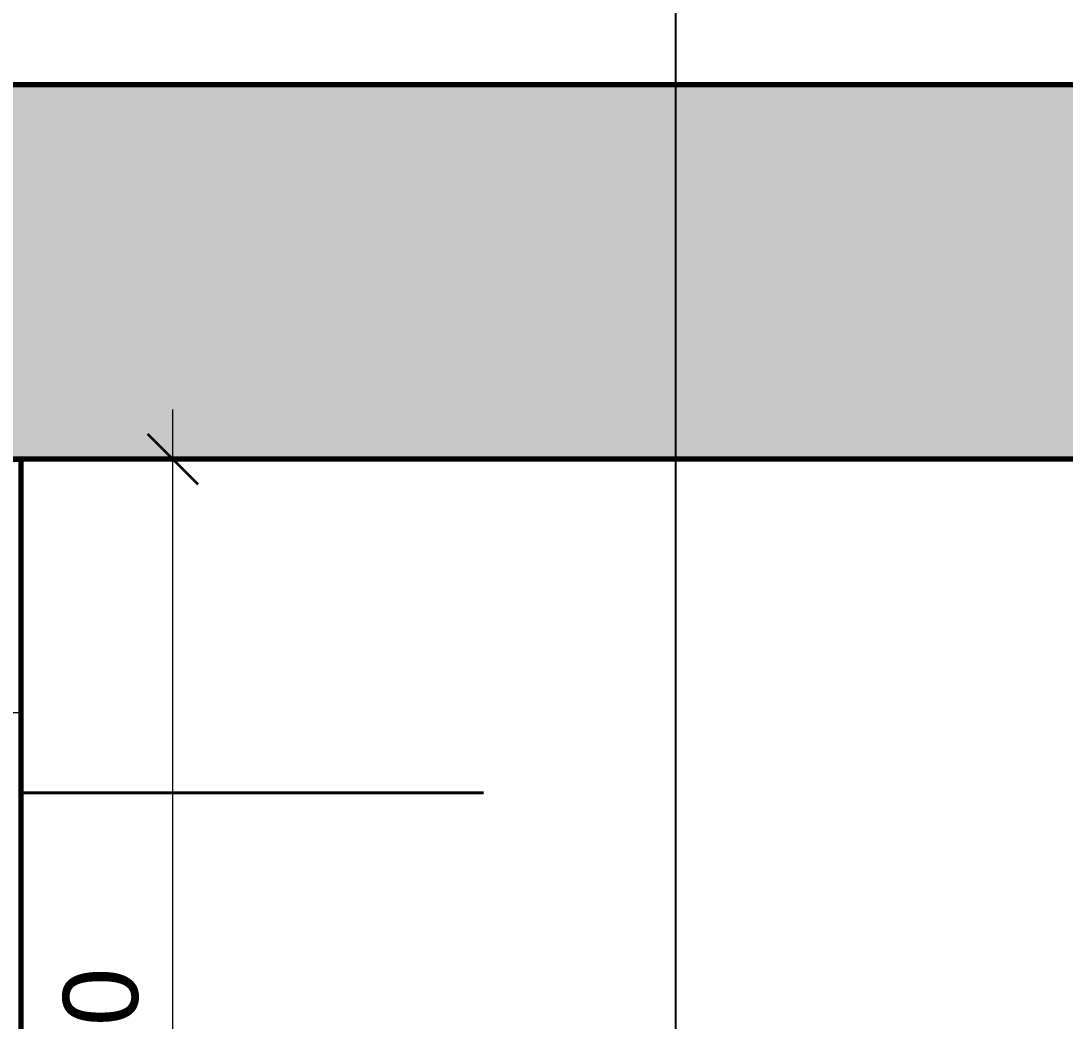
# Model space of a CAD drawing. Header units: millimetres. Extents: x -794326 to -715748, y -17796 to 22353.
# Drawn here: x -728552 to -724375, y 7031 to 11033 of the extents above; entities that cross this region are included whole.
import ezdxf

# ---------------------------------------------------------------- set-up
doc = ezdxf.new("R2010")
doc.units = ezdxf.units.MM
for name, color, linetype, lineweight in [('A-ANNO-DIMS', 1, 'Continuous', 9), ('A-ANNO-DIMS-100', 1, 'Continuous', 9), ('A-FLOR-E', 2, 'Continuous', 35), ('A-ROOM-IDEN', 3, 'Continuous', 25), ('A-WALL', 5, 'Continuous', 35), ('A-WALL-PATT', 1, 'Continuous', 35), ('I-WALL-E', 2, 'Continuous', 35), ('WALL-E', 2, 'Continuous', 35)]:
    doc.layers.add(name, color=color, linetype=linetype, lineweight=lineweight)
doc.styles.add('Arial_2', font='arial.ttf', dxfattribs={"height": 300})
doc.dimstyles.new('DPA-DIM-3_0_T-T', dxfattribs={"dimscale": 304.8, "dimtxt": 306.07782, "dimasz": 0.656168, "dimexe": 0.656168, "dimexo": 0.0625, "dimgap": 0.164042, "dimtad": 1, "dimdec": 0, "dimzin": 0, "dimdsep": 46, "dimtxsty": 'Arial_2', "dimblk1": 'OBLIQUE', "dimblk2": 'OBLIQUE', "dimsah": 1, "dimcen": 0.09, "dimdle": 0.656168, "dimadec": 8, "dimazin": 0, "dimtfac": 1, "dimtdec": 4, "dimtix": 1, "dimtmove": 0, "dimatfit": 3, "dimfxl": 1.312336, "dimfxlon": 1, "dimtvp": 1, "dimtolj": 1, "dimtzin": 0, "dimarcsym": 2})

# ---------------------------------------------------------------- blocks, each defined once
blk = doc.blocks.new('DIMBLOCK66-4282-01 ENLARGED LOWER PLATFORM LEVEL - REFLECTED CEILING PLAN - SHEET 3')
at = {"layer": 'A-ANNO-DIMS-100'}
for p, q in [((-745542.4, 8666.4), (-745542.4, 8066.4)), ((-745542.4, 8266.4), (-745542.4, 8666.4)), ((-728752.4, 8666.4), (-728752.4, 8066.4)), ((-728752.4, 8266.4), (-728752.4, 8666.4)), ((-745742.4, 8266.4), (-728552.4, 8266.4))]:
    blk.add_line(p, q, dxfattribs=at)
at = {"layer": 'A-ANNO-DIMS-100', "lineweight": 35}
for p, q in [((-745542.4, 8266.4), (-745442.4, 8366.4)), ((-728752.4, 8266.4), (-728652.4, 8366.4)), ((-745542.4, 8266.4), (-745642.4, 8166.4)), ((-728752.4, 8266.4), (-728852.4, 8166.4))]:
    blk.add_line(p, q, dxfattribs=at)
at = {"layer": 'A-ANNO-DIMS-100', "color": 0, "insert": (-737724.2, 8705.9), "char_height": 300, "width": 1384.414, "attachment_point": 1, "line_spacing_factor": 0.941778, "style": 'Arial_2'}
blk.add_mtext('16790', dxfattribs=at)
blk = doc.blocks.new('_Oblique')
at = {"color": 0, "linetype": 'ByBlock', "lineweight": -2}
blk.add_line((-0.5, -0.5), (0.5, 0.5), dxfattribs=at)
blk = doc.blocks.new('DIMBLOCK67-4282-01 ENLARGED LOWER PLATFORM LEVEL - REFLECTED CEILING PLAN - SHEET 3')
at = {"layer": 'A-ANNO-DIMS-100'}
for p, q in [((-727944.5, 4069), (-727944.5, 9479)), ((-728344.5, 9279), (-727744.5, 9279)), ((-727944.5, 9279), (-728344.5, 9279)), ((-728344.5, 4269), (-727744.5, 4269)), ((-727944.5, 4269), (-728344.5, 4269))]:
    blk.add_line(p, q, dxfattribs=at)
at = {"layer": 'A-ANNO-DIMS-100', "lineweight": 35}
for p, q in [((-727944.5, 9279), (-728044.5, 9379)), ((-727944.5, 9279), (-727844.5, 9179)), ((-727944.5, 4269), (-728044.5, 4369)), ((-727944.5, 4269), (-727844.5, 4169))]:
    blk.add_line(p, q, dxfattribs=at)
at = {"layer": 'A-ANNO-DIMS-100', "color": 0, "insert": (-728384, 6312.5), "char_height": 300, "width": 1107.531, "attachment_point": 1, "rotation": 90, "line_spacing_factor": 0.941778, "style": 'Arial_2'}
blk.add_mtext('5010', dxfattribs=at)

msp = doc.modelspace()

# ---------------------------------------------------------------- hatches: boundary and pattern name
at = {"layer": 'A-WALL-PATT', "lineweight": 9}
h = msp.add_hatch(dxfattribs=at)
h.set_pattern_fill('FP_1', color=256, style=0, pattern_type=2)
h.set_pattern_definition([(50, (0, 0), (728.7365, -63.7558), [76.2, -838.2]), (355, (0, 0), (-140.9716, 764.2276), [60.96, -670.56]), (100.451, (60.7, -5.3), (587.77, 700.46675), [64.76, -712.36]), (46.184, (0, 203.2), (1084.3162, -168.171), [114.3, -1257.3]), (96.636, (90.4, 189.2), (949.6099, 989.7098), [97.14, -1068.54]), (351.184, (0, 203.2), (949.6206, 989.7012), [91.44, -1005.84]), (21, (101.6, 152.4), (606.45787, -409.06057), [76.2, -838.2]), (326, (101.6, 152.4), (247.20834, 736.7529), [60.96, -670.56]), (71.451, (152.14, 118.3), (853.66825, 327.6855), [64.76, -712.36]), (37.5, (0, 0), (12.35469, 338.22012), [33.528, -628.904, 33.528, -647.192, -673.1]), (37.5, (0, 0), (12.35469, 338.22012), [-1343.152, 33.528, -639.572]), (7.5, (0, 0), (267.27887, 400.72213), [33.528, -354.584, 33.528, -613.664, -256.54]), (7.5, (0, 0), (267.27887, 400.72213), [-1035.304, 33.528, -223.012]), (327.5, (-226.57, 0), (542.36333, -22.91534), [33.528, -220.472, 33.528, -758.952, -1051.56]), (327.5, (-226.57, 0), (542.36333, -22.91534), [-1046.48, 33.528, -1018.032]), (317.5, (-328.17, 0), (592.51696, 101.7071), [33.528, -296.672, 33.528, -492.76, -746.76]), (317.5, (-328.17, 0), (592.51696, 101.7071), [-856.488, 33.528, -713.232])])
h.paths.add_polyline_path([(-743522.4, 9279), (-720978.4, 9279), (-720978.4, 10779), (-743522.4, 10779)])

# ---------------------------------------------------------------- linework, layer by layer
at = {"layer": 'A-FLOR-E'}
for p, q in [((-720978.4, 9279), (-745021.2, 9279)), ((-745021.2, 9279), (-726702, 9279)), ((-726702, 9279), (-745021.2, 9279))]:
    msp.add_line(p, q, dxfattribs=at)
at = {"layer": 'A-ROOM-IDEN'}
msp.add_line((-725932, 5394), (-725932, 16531.7), dxfattribs=at)
at = {"layer": 'A-WALL', "color": 7, "lineweight": 70}
for p, q in [((-743522.4, 10779), (-720978.4, 10779)), ((-720978.4, 9279), (-743522.4, 9279)), ((-728752.4, 9279), (-728552.4, 9279)), ((-728552.4, 9279), (-728552.4, 4269))]:
    msp.add_line(p, q, dxfattribs=at)
at = {"layer": 'I-WALL-E'}
for p, q in [((-728552.4, 7944), (-726752, 7944)), ((-726752, 7944), (-728552.4, 7944)), ((-728552.4, 7944), (-726727, 7944)), ((-726727, 7944), (-728552.4, 7944))]:
    msp.add_line(p, q, dxfattribs=at)
at = {"layer": 'WALL-E'}
for p, q in [((-726752, 7944), (-728552.4, 7944)), ((-726702, 7944), (-728552.4, 7944)), ((-728552.4, 7944), (-726702, 7944)), ((-726702, 7944), (-726752, 7944))]:
    msp.add_line(p, q, dxfattribs=at)

# ---------------------------------------------------------------- dimensions: what is measured, and where the dimension line sits
at = {"layer": 'A-ANNO-DIMS'}
dim = msp.add_linear_dim(base=(-727944.5, 9279), p1=(-728344.5, 4269), p2=(-728344.5, 9279), angle=90, dimstyle='DPA-DIM-3_0_T-T', override={"dimpost": '<>', "dimfxl": 5010.000256}, dxfattribs=at)
dim.commit()
dim.dimension.update_dxf_attribs({"geometry": 'DIMBLOCK67-4282-01 ENLARGED LOWER PLATFORM LEVEL - REFLECTED CEILING PLAN - SHEET 3', "text_midpoint": (-728147.7, 6774)})
dim = msp.add_linear_dim(base=(-728752.4, 8266.4), p1=(-745542.4, 8666.4), p2=(-728752.4, 8666.4), dimstyle='DPA-DIM-3_0_T-T', override={"dimpost": '<>', "dimfxl": 16790}, dxfattribs=at)
dim.commit()
dim.dimension.update_dxf_attribs({"geometry": 'DIMBLOCK66-4282-01 ENLARGED LOWER PLATFORM LEVEL - REFLECTED CEILING PLAN - SHEET 3', "text_midpoint": (-737147.4, 8469.6)})

doc.saveas('drawing.dxf')
